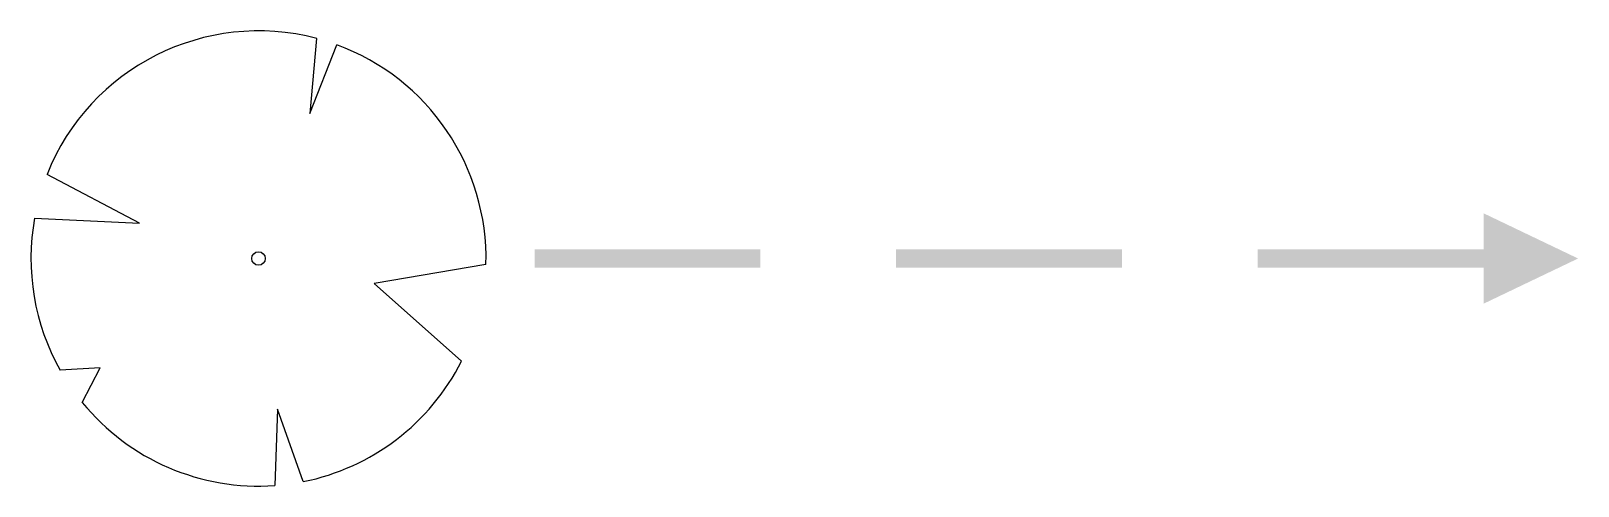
# Model space of a CAD drawing. Header units: metres. Extents: x -5 to 29.2, y -5 to 5.
import ezdxf

# ---------------------------------------------------------------- set-up
doc = ezdxf.new("R2010")
doc.units = ezdxf.units.M

msp = doc.modelspace()

# ---------------------------------------------------------------- hatches: boundary and pattern name
h = msp.add_hatch(color=256)
h.dxf.hatch_style = 1
h.paths.add_polyline_path([(27.107, -0.2), (27.107, -1), (29.197, 0), (27.107, 1), (27.107, 0.2), (22.107, 0.2), (22.107, -0.2)])
h.paths.add_polyline_path([(14.107, -0.2), (19.107, -0.2), (19.107, 0.2), (14.107, 0.2)])
h.paths.add_polyline_path([(6.107, -0.2), (11.107, -0.2), (11.107, 0.2), (6.107, 0.2)])

# ---------------------------------------------------------------- linework, layer by layer
at = {"flags": 128}
for points in [[(1.287, 4.867), (1.139, 3.207), (1.73, 4.728)], [(-4.954, 0.896), (-2.63, 0.785), (-4.678, 1.862)], [(5.033, -0.13), (2.563, -0.55), (4.494, -2.27)], [(-3.898, -3.187), (-3.502, -2.418), (-4.385, -2.474)], [(0.992, -4.936), (0.419, -3.33), (0.361, -5.022)]]:
    msp.add_lwpolyline(points, dxfattribs=at)
msp.add_lwpolyline([(5.033, -0.13, 0.321944), (1.73, 4.728, 0.321944)], format="xyb", dxfattribs=at)
msp.add_circle((0, 0), 0.15)
for start, end in [(75.1844, 158.299), (169.749, 209.4302), (281.3601, 333.2046), (219.2667, 274.1068)]:
    msp.add_arc((0, 0), 5.035, start, end)

doc.saveas('drawing.dxf')
